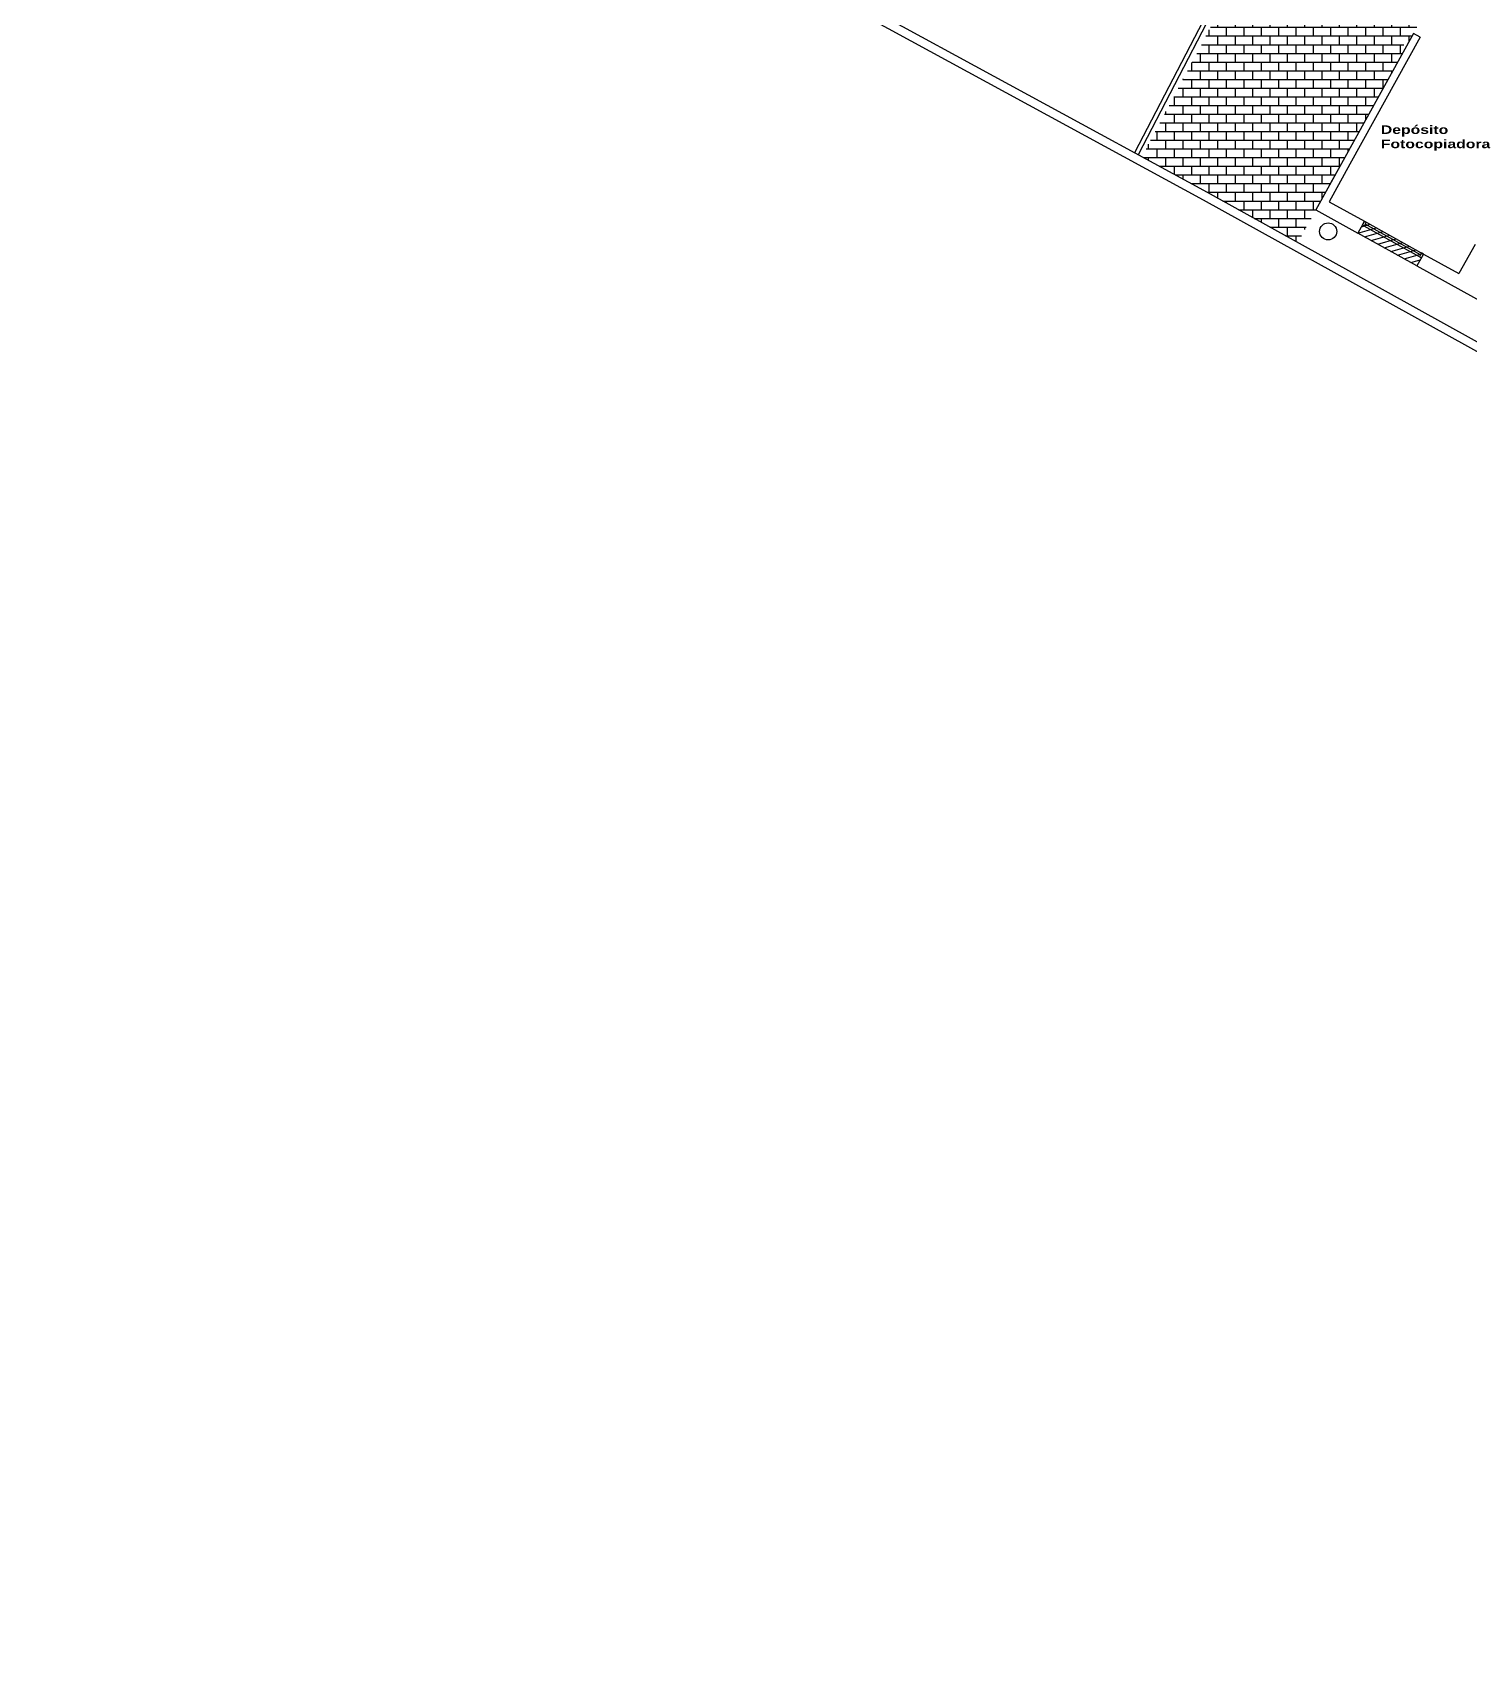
# Model space of a CAD drawing. Header units: millimetres. Extents: x -735 to -481, y 85 to 450.
# Drawn here: x -675.93 to -642.33, y 140.27 to 178.29 of the extents above; entities that cross this region are included whole.
import ezdxf

# ---------------------------------------------------------------- set-up
doc = ezdxf.new("R2010")
doc.units = ezdxf.units.MM
for name, color, linetype in [('a demoler', 2, 'CONTINUOUS'), ('A-MUROS', 5, 'CONTINUOUS'), ('dib - cotas', 1, 'CONTINUOUS'), ('dib - muro vista2', 2, 'CONTINUOUS'), ('dib - muros', 5, 'CONTINUOUS'), ('dib-muros corte', 5, 'CONTINUOUS'), ('fino', 8, 'CONTINUOUS'), ('T-LOCALES', 7, 'CONTINUOUS'), ('VISTA4', 3, 'CONTINUOUS')]:
    doc.layers.add(name, color=color, linetype=linetype)
doc.styles.add('ARIAL', font='swisseb.ttf', dxfattribs={"width": 1.32})

msp = doc.modelspace()

# ---------------------------------------------------------------- hatches: boundary and pattern name
at = {"layer": 'a demoler'}
h = msp.add_hatch(dxfattribs=at)
h.set_pattern_fill('ANSI31', color=256, angle=-29, style=0)
h.set_pattern_definition([(16, (-566.81228, 221.60964), (-0.03445467, 0.12015771), [])])
h.paths.add_polyline_path([(-644.783, 173.872), (-643.401, 173.106), (-643.556, 172.826), (-644.938, 173.592)])
at = {"layer": 'fino'}
h = msp.add_hatch(dxfattribs=at)
h.set_pattern_fill('AR-B816', color=256, scale=0.001, style=0)
h.paths.add_polyline_path([(-649.989, 175.38), (-648.463, 174.549), (-646.345, 173.375), (-643.847, 177.881), (-643.908, 177.915), (-643.821, 178.072), (-643.76, 178.038), (-641.298, 182.48), (-645.102, 184.589)])

# ---------------------------------------------------------------- linework, layer by layer
at = {"layer": 'A-MUROS'}
for p, q in [((-643.633, 178.267), (-645.282, 175.292)), ((-643.476, 178.179), (-645.125, 175.205)), ((-643.476, 178.179), (-643.633, 178.267)), ((-645.282, 175.292), (-645.922, 174.138)), ((-645.282, 175.292), (-645.613, 174.695)), ((-645.282, 175.292), (-645.613, 174.695)), ((-645.125, 175.205), (-645.609, 174.33)), ((-645.922, 174.138), (-644.938, 173.592)), ((-645.609, 174.33), (-644.783, 173.872)), ((-644.783, 173.872), (-644.938, 173.592)), ((-643.401, 173.106), (-643.556, 172.826)), ((-643.401, 173.106), (-642.574, 172.648)), ((-643.556, 172.826), (-640.832, 171.316))]:
    msp.add_line(p, q, dxfattribs=at)
msp.add_lwpolyline([(-642.196, 173.33), (-642.574, 172.648)], dxfattribs=at)
at = {"layer": 'dib - cotas'}
msp.add_line((-643.469, 173.087), (-644.763, 173.804), dxfattribs=at)
for points in [[(-644.783, 173.872), (-644.739, 173.848), (-644.788, 173.76), (-644.831, 173.785)], [(-643.401, 173.106), (-643.445, 173.13), (-643.493, 173.043), (-643.449, 173.019)]]:
    msp.add_lwpolyline(points, close=True, dxfattribs=at)
at = {"layer": 'dib - muro vista2'}
for p, q in [((-675.836, 189.471), (-648.463, 174.549)), ((-675.932, 189.295), (-648.557, 174.372)), ((-648.463, 174.549), (-587.875, 140.993)), ((-648.557, 174.372), (-586.984, 140.271))]:
    msp.add_line(p, q, dxfattribs=at)
at = {"layer": 'dib - muros'}
msp.add_circle((-645.63, 173.635), 0.2, dxfattribs=at)
at = {"layer": 'dib-muros corte'}
for points in [[(-648.46, 178.739), (-650.158, 175.473), (-650.158, 175.473), (-650.158, 175.473)], [(-648.374, 178.698), (-650.075, 175.427), (-650.075, 175.427), (-650.075, 175.427)]]:
    msp.add_lwpolyline(points, dxfattribs=at)
at = {"layer": 'VISTA4'}
for p, q in [((-643.493, 173.043), (-644.788, 173.76)), ((-644.783, 173.872), (-643.401, 173.106)), ((-643.556, 172.826), (-644.938, 173.592))]:
    msp.add_line(p, q, dxfattribs=at)

# ---------------------------------------------------------------- texts
at = {"layer": 'T-LOCALES', "insert": (-644.399, 176.115), "char_height": 0.2, "width": 3.74704, "attachment_point": 1, "style": 'ARIAL'}
msp.add_mtext('Depósito\\PFotocopiadora', dxfattribs=at)

doc.saveas('drawing.dxf')
